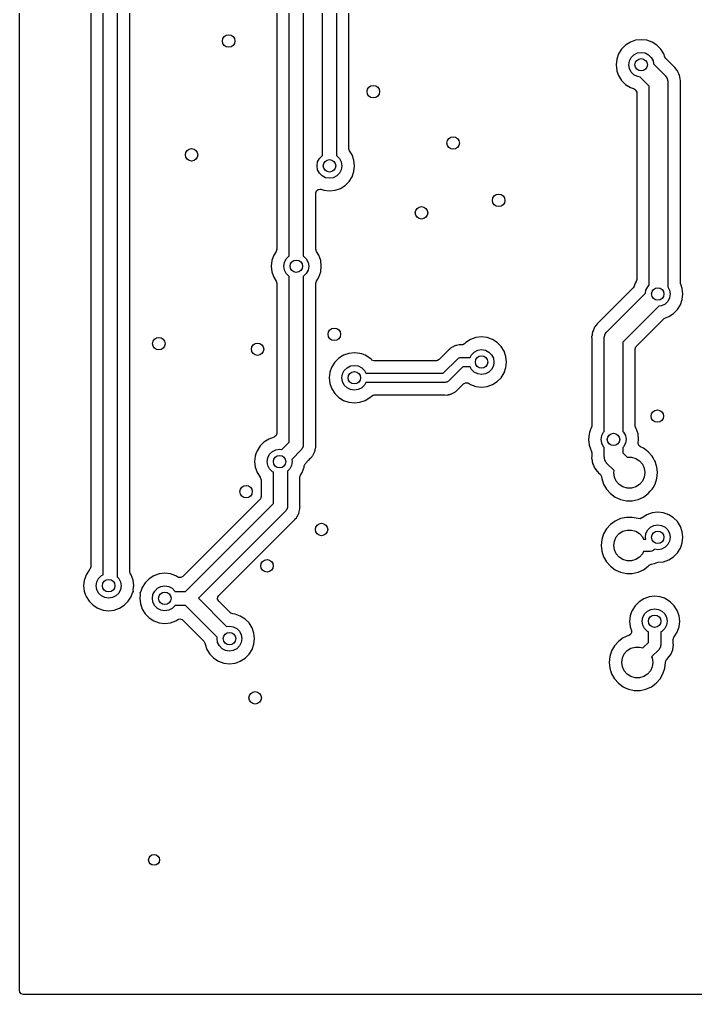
# Model space of a CAD drawing. Extents: x 0.23 to 2.97, y 0.23 to 2.17.
# Drawn here: x 0.23 to 1.085, y 0.23 to 1.463 of the extents above; entities that cross this region are included whole.
import ezdxf

# ---------------------------------------------------------------- set-up
doc = ezdxf.new("R2010")
doc.units = 0
doc.header["$MEASUREMENT"] = 0
doc.layers.add('BLACK', color=7, linetype='CONTINUOUS')

msp = doc.modelspace()

# ---------------------------------------------------------------- linework, layer by layer
at = {"layer": 'BLACK', "linetype": 'CONTINUOUS'}
for p, q in [((0.2297, 0.7469), (0.2297, 1.9688)), ((0.3357, 0.7608), (0.3357, 1.7149)), ((0.3199, 1.7136), (0.3199, 0.7709)), ((0.3534, 1.7112), (0.3534, 0.758)), ((0.3692, 0.7651), (0.3692, 1.7026)), ((0.5554, 1.607), (0.5554, 1.1725)), ((0.5711, 1.1639), (0.5711, 1.6083)), ((0.5889, 1.6046), (0.5889, 1.1639)), ((0.6131, 1.2909), (0.6131, 1.5933)), ((0.6309, 1.5896), (0.6309, 1.2909)), ((0.6466, 1.2995), (0.6466, 1.5811)), ((1.0028, 1.4344), (0.9968, 1.4307)), ((1.0095, 1.4368), (1.0028, 1.4344)), ((1.0028, 1.4344), (1.0028, 1.4344)), ((1.0165, 1.4376), (1.0095, 1.4368)), ((1.0095, 1.4368), (1.0095, 1.4368)), ((1.0095, 1.4368), (1.0095, 1.4368)), ((1.0236, 1.4368), (1.0165, 1.4376)), ((1.0303, 1.4344), (1.0236, 1.4368)), ((1.0363, 1.4307), (1.0303, 1.4344)), ((1.0303, 1.4344), (1.0303, 1.4344)), ((0.988, 1.4196), (0.9856, 1.4129)), ((0.9917, 1.4256), (0.988, 1.4196)), ((0.988, 1.4196), (0.988, 1.4196)), ((0.988, 1.4196), (0.988, 1.4196)), ((0.9968, 1.4307), (0.9917, 1.4256)), ((0.9917, 1.4256), (0.9917, 1.4256)), ((0.9968, 1.4307), (0.9968, 1.4307)), ((1.0038, 1.4151), (1.0073, 1.4186)), ((1.0073, 1.4186), (1.0117, 1.4208)), ((1.0117, 1.4208), (1.0165, 1.4216)), ((1.0165, 1.4216), (1.0214, 1.4208)), ((1.0214, 1.4208), (1.0258, 1.4186)), ((1.0258, 1.4186), (1.0293, 1.4151)), ((1.0413, 1.4256), (1.0363, 1.4307)), ((1.0363, 1.4307), (1.0363, 1.4307)), ((1.0451, 1.4196), (1.0413, 1.4256)), ((1.0413, 1.4256), (1.0413, 1.4256)), ((1.0465, 1.4156), (1.0451, 1.4196)), ((1.0451, 1.4196), (1.0451, 1.4196)), ((1.0451, 1.4196), (1.0451, 1.4196)), ((0.9856, 1.4129), (0.9848, 1.4059)), ((1.0008, 1.4059), (1.0016, 1.4107)), ((1.0016, 1.4107), (1.0038, 1.4151)), ((1.0293, 1.4151), (1.0315, 1.4107)), ((1.0315, 1.4107), (1.0321, 1.407)), ((1.0321, 1.407), (1.0469, 1.3922)), ((1.0477, 1.4137), (1.0465, 1.4156)), ((1.0574, 1.404), (1.0477, 1.4137)), ((0.9848, 1.4059), (0.9856, 1.3988)), ((0.9856, 1.3988), (0.9859, 1.3979)), ((0.9859, 1.3979), (0.988, 1.3921)), ((1.0016, 1.401), (1.0008, 1.4059)), ((1.0038, 1.3966), (1.0016, 1.401)), ((1.0073, 1.3931), (1.0038, 1.3966)), ((1.0575, 1.4039), (1.0574, 1.404)), ((1.0593, 1.4023), (1.0575, 1.4039)), ((1.0607, 1.4003), (1.0593, 1.4023)), ((1.0593, 1.4023), (1.0593, 1.4023)), ((1.0608, 1.4002), (1.0607, 1.4003)), ((1.0615, 1.3992), (1.0608, 1.4002)), ((1.0623, 1.3982), (1.0615, 1.3992)), ((1.0625, 1.3979), (1.0623, 1.3982)), ((1.0629, 1.3971), (1.0625, 1.3979)), ((1.0631, 1.3968), (1.0629, 1.3971)), ((1.064, 1.3945), (1.0631, 1.3968)), ((1.0641, 1.3943), (1.064, 1.3945)), ((1.0651, 1.3921), (1.0641, 1.3943)), ((0.988, 1.3921), (0.988, 1.3921)), ((0.988, 1.3921), (0.9917, 1.3861)), ((0.9917, 1.3861), (0.9917, 1.3861)), ((0.9917, 1.3861), (0.9968, 1.3811)), ((1.0117, 1.3909), (1.0073, 1.3931)), ((1.0154, 1.3903), (1.0117, 1.3909)), ((1.0267, 1.379), (1.0154, 1.3903)), ((1.0469, 1.3922), (1.0471, 1.3919)), ((1.0471, 1.3919), (1.0473, 1.3918)), ((1.0473, 1.3918), (1.0474, 1.3916)), ((1.0474, 1.3916), (1.0483, 1.3905)), ((1.0483, 1.3905), (1.0488, 1.3893)), ((1.0488, 1.3893), (1.0496, 1.3881)), ((1.0496, 1.3881), (1.0497, 1.3873)), ((1.0497, 1.3873), (1.05, 1.3866)), ((1.05, 1.3866), (1.0501, 1.3852)), ((1.0501, 1.3852), (1.0504, 1.3839)), ((1.0504, 1.3839), (1.0504, 1.125)), ((1.0651, 1.3917), (1.0651, 1.3921)), ((1.0654, 1.3909), (1.0651, 1.3917)), ((1.0655, 1.3905), (1.0654, 1.3909)), ((1.0658, 1.3881), (1.0655, 1.3905)), ((1.0658, 1.3879), (1.0658, 1.3881)), ((1.0663, 1.3855), (1.0658, 1.3879)), ((1.0661, 1.3831), (1.0663, 1.3855)), ((1.0661, 1.3829), (1.0661, 1.3831)), ((1.0661, 1.274), (1.0661, 1.3829)), ((0.9968, 1.3811), (0.9968, 1.3811)), ((0.9968, 1.3811), (1.0028, 1.3773)), ((1.0028, 1.3773), (1.0028, 1.3773)), ((1.0028, 1.3773), (1.0028, 1.3773)), ((1.0028, 1.3773), (1.0068, 1.3759)), ((1.0068, 1.3759), (1.0087, 1.3747)), ((1.0087, 1.3747), (1.0095, 1.3739)), ((1.0095, 1.3739), (1.0109, 1.3714)), ((1.0109, 1.3714), (1.011, 1.3704)), ((1.011, 1.3704), (1.011, 1.1342)), ((1.0267, 1.127), (1.0267, 1.379)), ((0.6474, 1.2968), (0.6466, 1.2995)), ((0.6506, 1.2918), (0.6474, 1.2968)), ((0.6063, 1.278), (0.607, 1.2829)), ((0.607, 1.2829), (0.6093, 1.2873)), ((0.6093, 1.2873), (0.6127, 1.2907)), ((0.6127, 1.2907), (0.6131, 1.2909)), ((0.6309, 1.2909), (0.6313, 1.2907)), ((0.6313, 1.2907), (0.6347, 1.2873)), ((0.6347, 1.2873), (0.637, 1.2829)), ((0.637, 1.2829), (0.6377, 1.278)), ((0.6529, 1.2851), (0.6506, 1.2918)), ((0.6506, 1.2918), (0.6506, 1.2918)), ((0.6506, 1.2918), (0.6506, 1.2918)), ((0.6537, 1.278), (0.6529, 1.2851)), ((0.607, 1.2731), (0.6063, 1.278)), ((0.6093, 1.2687), (0.607, 1.2731)), ((0.637, 1.2731), (0.6347, 1.2687)), ((0.6377, 1.278), (0.637, 1.2731)), ((0.6506, 1.2642), (0.6529, 1.2709)), ((0.6529, 1.2709), (0.6537, 1.278)), ((1.0661, 1.1304), (1.0661, 1.274)), ((0.6127, 1.2653), (0.6093, 1.2687)), ((0.6171, 1.263), (0.6127, 1.2653)), ((0.622, 1.2623), (0.6171, 1.263)), ((0.6269, 1.263), (0.622, 1.2623)), ((0.6313, 1.2653), (0.6269, 1.263)), ((0.6347, 1.2687), (0.6313, 1.2653)), ((0.6418, 1.2532), (0.6468, 1.2582)), ((0.6468, 1.2582), (0.6506, 1.2642)), ((0.6046, 1.2437), (0.6054, 1.2464)), ((0.6054, 1.2464), (0.6075, 1.2482)), ((0.6075, 1.2482), (0.6103, 1.2486)), ((0.6103, 1.2486), (0.6112, 1.2484)), ((0.6112, 1.2484), (0.6149, 1.2471)), ((0.6149, 1.2471), (0.622, 1.2463)), ((0.622, 1.2463), (0.6291, 1.2471)), ((0.6291, 1.2471), (0.6358, 1.2494)), ((0.6358, 1.2494), (0.6418, 1.2532)), ((0.6046, 1.1725), (0.6046, 1.2437)), ((0.5554, 1.1725), (0.5546, 1.1698)), ((0.6054, 1.1698), (0.6046, 1.1725)), ((0.5508, 1.1629), (0.5491, 1.1581)), ((0.5514, 1.1648), (0.5508, 1.1629)), ((0.5546, 1.1698), (0.5514, 1.1648)), ((0.5514, 1.1648), (0.5514, 1.1648)), ((0.565, 1.1559), (0.5673, 1.1603)), ((0.5673, 1.1603), (0.5707, 1.1637)), ((0.5707, 1.1637), (0.5711, 1.1639)), ((0.5889, 1.1639), (0.5893, 1.1637)), ((0.5893, 1.1637), (0.5927, 1.1603)), ((0.5927, 1.1603), (0.595, 1.1559)), ((0.6086, 1.1648), (0.6054, 1.1698)), ((0.6109, 1.1581), (0.6086, 1.1648)), ((0.6086, 1.1648), (0.6086, 1.1648)), ((0.6086, 1.1648), (0.6086, 1.1648)), ((0.5491, 1.1581), (0.5483, 1.151)), ((0.5483, 1.151), (0.5491, 1.1439)), ((0.5643, 1.151), (0.565, 1.1559)), ((0.565, 1.1461), (0.5643, 1.151)), ((0.595, 1.1559), (0.5957, 1.151)), ((0.5957, 1.151), (0.595, 1.1461)), ((0.6117, 1.151), (0.6109, 1.1581)), ((0.6109, 1.1439), (0.6117, 1.151)), ((0.5491, 1.1439), (0.5508, 1.1391)), ((0.5508, 1.1391), (0.5514, 1.1372)), ((0.5514, 1.1372), (0.5514, 1.1372)), ((0.5514, 1.1372), (0.5546, 1.1322)), ((0.5673, 1.1417), (0.565, 1.1461)), ((0.5707, 1.1383), (0.5673, 1.1417)), ((0.5711, 1.1381), (0.5707, 1.1383)), ((0.5711, 0.9286), (0.5711, 1.1381)), ((0.5893, 1.1383), (0.5889, 1.1381)), ((0.5889, 1.1381), (0.5889, 0.9249)), ((0.5927, 1.1417), (0.5893, 1.1383)), ((0.595, 1.1461), (0.5927, 1.1417)), ((0.6067, 1.1342), (0.6086, 1.1372)), ((0.6086, 1.1372), (0.6109, 1.1439)), ((0.5546, 1.1322), (0.5554, 1.1295)), ((0.5554, 1.1295), (0.5554, 0.9395)), ((0.6046, 1.1295), (0.6054, 1.1322)), ((0.6046, 1.0099), (0.6046, 1.1295)), ((0.6054, 1.1322), (0.6067, 1.1342)), ((1.0064, 1.1237), (0.9627, 1.08)), ((1.0075, 1.1256), (1.0064, 1.1237)), ((1.009, 1.1296), (1.0075, 1.1256)), ((1.0102, 1.1316), (1.009, 1.1296)), ((1.011, 1.1342), (1.0102, 1.1316)), ((1.0226, 1.1207), (1.0248, 1.1251)), ((1.0248, 1.1251), (1.0267, 1.127)), ((1.0504, 1.125), (1.0525, 1.1207)), ((1.0664, 1.1288), (1.0661, 1.1304)), ((1.0665, 1.1284), (1.0664, 1.1288)), ((1.0685, 1.1229), (1.0665, 1.1284)), ((1.0693, 1.1159), (1.0685, 1.1229)), ((0.9732, 1.0682), (1.022, 1.117)), ((1.022, 1.117), (1.0226, 1.1207)), ((1.0525, 1.111), (1.0503, 1.1066)), ((1.0525, 1.1207), (1.0533, 1.1159)), ((1.0533, 1.1159), (1.0525, 1.111)), ((1.0685, 1.1088), (1.0693, 1.1159)), ((1.0387, 1.1003), (0.9934, 1.055)), ((1.0424, 1.1009), (1.0387, 1.1003)), ((1.0468, 1.1031), (1.0424, 1.1009)), ((1.0503, 1.1066), (1.0468, 1.1031)), ((1.0623, 1.0961), (1.0661, 1.1021)), ((1.0661, 1.1021), (1.0685, 1.1088)), ((1.0454, 1.0847), (1.0472, 1.0859)), ((1.0472, 1.0859), (1.0513, 1.0873)), ((1.0513, 1.0873), (1.0573, 1.0911)), ((1.0573, 1.0911), (1.0623, 1.0961)), ((0.9572, 1.0731), (0.9569, 1.0728)), ((0.9576, 1.0739), (0.9572, 1.0731)), ((0.9578, 1.0742), (0.9576, 1.0739)), ((0.9593, 1.0762), (0.9578, 1.0742)), ((0.9578, 1.0742), (0.9578, 1.0742)), ((0.9594, 1.0763), (0.9593, 1.0762)), ((0.9607, 1.0783), (0.9594, 1.0763)), ((0.9626, 1.0799), (0.9607, 1.0783)), ((0.9607, 1.0783), (0.9607, 1.0783)), ((0.9627, 1.08), (0.9626, 1.0799)), ((1.0106, 1.0499), (1.0454, 1.0847)), ((0.8145, 1.0615), (0.8074, 1.0607)), ((0.8215, 1.0607), (0.8145, 1.0615)), ((0.9543, 1.0639), (0.9538, 1.0616)), ((0.9538, 1.0616), (0.9538, 1.0615)), ((0.9538, 1.0615), (0.9539, 1.0596)), ((0.9546, 1.0665), (0.9543, 1.0641)), ((0.9543, 1.0641), (0.9543, 1.0639)), ((0.9547, 1.0669), (0.9546, 1.0665)), ((0.9546, 1.0665), (0.9546, 1.0665)), ((0.9549, 1.0677), (0.9547, 1.0669)), ((0.955, 1.0681), (0.9549, 1.0677)), ((0.956, 1.0703), (0.955, 1.0681)), ((0.955, 1.0681), (0.955, 1.0681)), ((0.9561, 1.0705), (0.956, 1.0703)), ((0.9569, 1.0728), (0.9561, 1.0705)), ((0.9698, 1.0607), (0.9699, 1.062)), ((0.9699, 1.062), (0.9704, 1.0633)), ((0.9704, 1.0633), (0.9707, 1.0646)), ((0.9707, 1.0646), (0.9712, 1.0653)), ((0.9712, 1.0653), (0.9715, 1.0661)), ((0.9715, 1.0661), (0.9724, 1.0671)), ((0.9724, 1.0671), (0.9732, 1.0682)), ((0.7771, 1.0485), (0.7766, 1.0481)), ((0.7787, 1.0492), (0.7771, 1.0485)), ((0.7789, 1.0493), (0.7787, 1.0492)), ((0.7805, 1.0502), (0.7789, 1.0493)), ((0.7811, 1.0503), (0.7805, 1.0502)), ((0.7805, 1.0502), (0.7805, 1.0502)), ((0.7819, 1.0506), (0.7811, 1.0503)), ((0.7826, 1.0509), (0.7819, 1.0506)), ((0.7843, 1.0511), (0.7826, 1.0509)), ((0.7826, 1.0509), (0.7826, 1.0509)), ((0.7846, 1.0512), (0.7843, 1.0511)), ((0.7862, 1.0516), (0.7846, 1.0512)), ((0.7889, 1.0515), (0.7862, 1.0516)), ((0.7862, 1.0516), (0.7862, 1.0516)), ((0.7895, 1.0515), (0.7889, 1.0515)), ((0.7906, 1.0516), (0.7895, 1.0515)), ((0.793, 1.0529), (0.7906, 1.0516)), ((0.7947, 1.0546), (0.793, 1.0529)), ((0.8007, 1.0584), (0.7947, 1.0546)), ((0.7947, 1.0546), (0.7947, 1.0546)), ((0.7947, 1.0546), (0.7947, 1.0546)), ((0.8074, 1.0607), (0.8007, 1.0584)), ((0.8007, 1.0584), (0.8007, 1.0584)), ((0.8074, 1.0607), (0.8074, 1.0607)), ((0.8074, 1.0607), (0.8074, 1.0607)), ((0.8271, 1.0588), (0.8215, 1.0607)), ((0.8282, 1.0584), (0.8271, 1.0588)), ((0.8343, 1.0546), (0.8282, 1.0584)), ((0.8282, 1.0584), (0.8282, 1.0584)), ((0.8393, 1.0496), (0.8343, 1.0546)), ((0.8343, 1.0546), (0.8343, 1.0546)), ((0.8431, 1.0436), (0.8393, 1.0496)), ((0.8393, 1.0496), (0.8393, 1.0496)), ((0.9539, 1.0596), (0.954, 1.0591)), ((0.954, 1.0591), (0.954, 1.0589)), ((0.954, 1.0589), (0.954, 0.9486)), ((0.9697, 1.0604), (0.9698, 1.0607)), ((0.9698, 1.0602), (0.9697, 1.0604)), ((0.9697, 1.0599), (0.9698, 1.0602)), ((0.9697, 0.942), (0.9697, 1.0599)), ((0.9934, 1.055), (0.9934, 0.942)), ((1.0091, 1.0464), (1.0099, 1.0491)), ((1.0099, 1.0491), (1.0106, 1.0499)), ((0.6398, 1.0384), (0.6338, 1.0347)), ((0.6465, 1.0408), (0.6398, 1.0384)), ((0.6398, 1.0384), (0.6398, 1.0384)), ((0.6535, 1.0416), (0.6465, 1.0408)), ((0.6465, 1.0408), (0.6465, 1.0408)), ((0.6465, 1.0408), (0.6465, 1.0408)), ((0.6606, 1.0408), (0.6535, 1.0416)), ((0.6628, 1.04), (0.6606, 1.0408)), ((0.6673, 1.0384), (0.6628, 1.04)), ((0.6733, 1.0347), (0.6673, 1.0384)), ((0.6673, 1.0384), (0.6673, 1.0384)), ((0.7715, 1.0435), (0.761, 1.033)), ((0.7721, 1.0442), (0.7715, 1.0435)), ((0.7725, 1.0447), (0.7721, 1.0442)), ((0.7738, 1.0458), (0.7725, 1.0447)), ((0.7725, 1.0447), (0.7725, 1.0447)), ((0.774, 1.046), (0.7738, 1.0458)), ((0.7753, 1.0472), (0.774, 1.046)), ((0.7759, 1.0476), (0.7753, 1.0472)), ((0.7766, 1.0481), (0.7759, 1.0476)), ((0.8, 1.0357), (0.8017, 1.0391)), ((0.8017, 1.0391), (0.8052, 1.0425)), ((0.8052, 1.0425), (0.8096, 1.0448)), ((0.8096, 1.0448), (0.8145, 1.0455)), ((0.8145, 1.0455), (0.8194, 1.0448)), ((0.8194, 1.0448), (0.8237, 1.0425)), ((0.8237, 1.0425), (0.8272, 1.0391)), ((0.8272, 1.0391), (0.8295, 1.0347)), ((0.8454, 1.0369), (0.8431, 1.0436)), ((0.8431, 1.0436), (0.8431, 1.0436)), ((0.8431, 1.0436), (0.8431, 1.0436)), ((0.8462, 1.0298), (0.8454, 1.0369)), ((1.0091, 1.01), (1.0091, 1.0464)), ((0.6287, 1.0296), (0.625, 1.0236)), ((0.6338, 1.0347), (0.6287, 1.0296)), ((0.6287, 1.0296), (0.6287, 1.0296)), ((0.6338, 1.0347), (0.6338, 1.0347)), ((0.6443, 1.0226), (0.6487, 1.0248)), ((0.6487, 1.0248), (0.6535, 1.0256)), ((0.6535, 1.0256), (0.6584, 1.0248)), ((0.6584, 1.0248), (0.6628, 1.0226)), ((0.675, 1.033), (0.6733, 1.0347)), ((0.6733, 1.0347), (0.6733, 1.0347)), ((0.6733, 1.0347), (0.6733, 1.0347)), ((0.6758, 1.0323), (0.675, 1.033)), ((0.6785, 1.0315), (0.6758, 1.0323)), ((0.7575, 1.0315), (0.6785, 1.0315)), ((0.7586, 1.0316), (0.7575, 1.0315)), ((0.761, 1.033), (0.7586, 1.0316)), ((0.7661, 1.0158), (0.7843, 1.034)), ((0.7909, 1.0239), (0.7727, 1.0057)), ((0.7843, 1.034), (0.785, 1.0344)), ((0.785, 1.0344), (0.7855, 1.0349)), ((0.7855, 1.0349), (0.7863, 1.0351)), ((0.7863, 1.0351), (0.787, 1.0355)), ((0.787, 1.0355), (0.7877, 1.0355)), ((0.7877, 1.0355), (0.7885, 1.0357)), ((0.7885, 1.0357), (0.8, 1.0357)), ((0.8, 1.0239), (0.7909, 1.0239)), ((0.8017, 1.0205), (0.8, 1.0239)), ((0.8295, 1.0249), (0.8272, 1.0205)), ((0.8295, 1.0347), (0.8302, 1.0298)), ((0.8302, 1.0298), (0.8295, 1.0249)), ((0.8454, 1.0227), (0.8462, 1.0298)), ((0.6226, 1.0169), (0.6218, 1.0099)), ((0.6247, 1.0227), (0.6226, 1.0169)), ((0.625, 1.0236), (0.6247, 1.0227)), ((0.625, 1.0236), (0.625, 1.0236)), ((0.6378, 1.0099), (0.6386, 1.0147)), ((0.6386, 1.0147), (0.6408, 1.0191)), ((0.6408, 1.0191), (0.6443, 1.0226)), ((0.6628, 1.0226), (0.6663, 1.0191)), ((0.6663, 1.0191), (0.668, 1.0158)), ((0.668, 1.0158), (0.7661, 1.0158)), ((0.8052, 1.0171), (0.8017, 1.0205)), ((0.8096, 1.0148), (0.8052, 1.0171)), ((0.8145, 1.0141), (0.8096, 1.0148)), ((0.8194, 1.0148), (0.8145, 1.0141)), ((0.8237, 1.0171), (0.8194, 1.0148)), ((0.8272, 1.0205), (0.8237, 1.0171)), ((0.8393, 1.01), (0.8431, 1.016)), ((0.8431, 1.016), (0.8454, 1.0227)), ((0.6046, 0.9319), (0.6046, 1.0099)), ((0.6218, 1.0099), (0.6226, 1.0028)), ((0.6226, 1.0028), (0.6243, 0.9981)), ((0.6386, 1.005), (0.6378, 1.0099)), ((0.6408, 1.0006), (0.6386, 1.005)), ((0.6443, 0.9971), (0.6408, 1.0006)), ((0.6663, 1.0006), (0.6628, 0.9971)), ((0.668, 1.004), (0.6663, 1.0006)), ((0.7685, 1.004), (0.668, 1.004)), ((0.7693, 1.0042), (0.7685, 1.004)), ((0.7701, 1.0042), (0.7693, 1.0042)), ((0.7707, 1.0045), (0.7701, 1.0042)), ((0.7715, 1.0047), (0.7707, 1.0045)), ((0.772, 1.0053), (0.7715, 1.0047)), ((0.7727, 1.0057), (0.772, 1.0053)), ((0.7855, 0.9961), (0.7917, 1.0024)), ((0.7917, 1.0024), (0.7941, 1.0037)), ((0.7941, 1.0037), (0.7969, 1.0035)), ((0.7969, 1.0035), (0.7978, 1.003)), ((0.7978, 1.003), (0.8007, 1.0012)), ((0.8007, 1.0012), (0.8074, 0.9989)), ((0.8215, 0.9989), (0.8282, 1.0012)), ((0.8282, 1.0012), (0.8343, 1.005)), ((0.8343, 1.005), (0.8393, 1.01)), ((1.0091, 0.9486), (1.0091, 1.01)), ((0.6243, 0.9981), (0.625, 0.9961)), ((0.625, 0.9961), (0.625, 0.9961)), ((0.625, 0.9961), (0.6287, 0.9901)), ((0.6287, 0.9901), (0.6287, 0.9901)), ((0.6287, 0.9901), (0.6338, 0.9851)), ((0.6487, 0.9949), (0.6443, 0.9971)), ((0.6535, 0.9941), (0.6487, 0.9949)), ((0.6584, 0.9949), (0.6535, 0.9941)), ((0.6628, 0.9971), (0.6584, 0.9949)), ((0.675, 0.9867), (0.6774, 0.9881)), ((0.6774, 0.9881), (0.6785, 0.9882)), ((0.6785, 0.9882), (0.7682, 0.9882)), ((0.7682, 0.9882), (0.7708, 0.9881)), ((0.7708, 0.9881), (0.7718, 0.9883)), ((0.7718, 0.9883), (0.7725, 0.9885)), ((0.7725, 0.9885), (0.7727, 0.9886)), ((0.7727, 0.9886), (0.7729, 0.9886)), ((0.7729, 0.9886), (0.7744, 0.9888)), ((0.7744, 0.9888), (0.7751, 0.9891)), ((0.7751, 0.9891), (0.7759, 0.9893)), ((0.7759, 0.9893), (0.7766, 0.9895)), ((0.7766, 0.9895), (0.7781, 0.9904)), ((0.7781, 0.9904), (0.7783, 0.9905)), ((0.7783, 0.9905), (0.7799, 0.9912)), ((0.7799, 0.9912), (0.7805, 0.9916)), ((0.7805, 0.9916), (0.7812, 0.9921)), ((0.7812, 0.9921), (0.7818, 0.9924)), ((0.7818, 0.9924), (0.783, 0.9937)), ((0.783, 0.9937), (0.7832, 0.9938)), ((0.7832, 0.9938), (0.7845, 0.9949)), ((0.7845, 0.9949), (0.7849, 0.9955)), ((0.7849, 0.9955), (0.7855, 0.9961)), ((0.8074, 0.9989), (0.8145, 0.9981)), ((0.8145, 0.9981), (0.8215, 0.9989)), ((0.6338, 0.9851), (0.6338, 0.9851)), ((0.6338, 0.9851), (0.6398, 0.9813)), ((0.6398, 0.9813), (0.6398, 0.9813)), ((0.6398, 0.9813), (0.6398, 0.9813)), ((0.6398, 0.9813), (0.6465, 0.9789)), ((0.6465, 0.9789), (0.6535, 0.9781)), ((0.6535, 0.9781), (0.6606, 0.9789)), ((0.6606, 0.9789), (0.6673, 0.9813)), ((0.6673, 0.9813), (0.6733, 0.9851)), ((0.6733, 0.9851), (0.675, 0.9867)), ((0.5554, 0.9395), (0.5546, 0.9368)), ((0.9506, 0.9389), (0.9498, 0.9319)), ((0.9512, 0.9406), (0.9506, 0.9389)), ((0.953, 0.9456), (0.9512, 0.9406)), ((0.9532, 0.946), (0.953, 0.9456)), ((0.954, 0.9486), (0.9532, 0.946)), ((0.9666, 0.9367), (0.9688, 0.9411)), ((0.9688, 0.9411), (0.9697, 0.942)), ((0.9934, 0.942), (0.9943, 0.9411)), ((0.9943, 0.9411), (0.9965, 0.9367)), ((1.0099, 0.946), (1.0091, 0.9486)), ((1.0101, 0.9456), (1.0099, 0.946)), ((1.0125, 0.9389), (1.0101, 0.9456)), ((1.0133, 0.9319), (1.0125, 0.9389)), ((0.5391, 0.9286), (0.5341, 0.9236)), ((0.5452, 0.9324), (0.5391, 0.9286)), ((0.5391, 0.9286), (0.5391, 0.9286)), ((0.5521, 0.9348), (0.5452, 0.9324)), ((0.5452, 0.9324), (0.5452, 0.9324)), ((0.5525, 0.935), (0.5521, 0.9348)), ((0.5546, 0.9368), (0.5525, 0.935)), ((0.5617, 0.9192), (0.5711, 0.9286)), ((0.6046, 0.9262), (0.6046, 0.9319)), ((0.6046, 0.926), (0.6046, 0.9262)), ((0.6048, 0.9242), (0.6046, 0.926)), ((0.9498, 0.9319), (0.9506, 0.9248)), ((0.9658, 0.9319), (0.9666, 0.9367)), ((0.9666, 0.927), (0.9658, 0.9319)), ((0.9688, 0.9226), (0.9666, 0.927)), ((0.9965, 0.927), (0.9943, 0.9226)), ((0.9965, 0.9367), (0.9973, 0.9319)), ((0.9973, 0.9319), (0.9965, 0.927)), ((1.0127, 0.9269), (1.0128, 0.9275)), ((1.0135, 0.9242), (1.0127, 0.9269)), ((1.0128, 0.9275), (1.0133, 0.9319)), ((0.529, 0.9137), (0.528, 0.9109)), ((0.5303, 0.9176), (0.529, 0.9137)), ((0.5341, 0.9236), (0.5303, 0.9176)), ((0.5303, 0.9176), (0.5303, 0.9176)), ((0.5341, 0.9236), (0.5341, 0.9236)), ((0.5439, 0.9087), (0.5462, 0.9131)), ((0.5462, 0.9131), (0.5497, 0.9166)), ((0.5497, 0.9166), (0.554, 0.9188)), ((0.554, 0.9188), (0.5589, 0.9196)), ((0.5589, 0.9196), (0.5617, 0.9192)), ((0.5863, 0.9187), (0.5742, 0.9066)), ((0.5866, 0.9193), (0.5863, 0.9187)), ((0.5872, 0.9197), (0.5866, 0.9193)), ((0.5876, 0.9208), (0.5872, 0.9197)), ((0.5883, 0.9218), (0.5876, 0.9208)), ((0.5884, 0.9225), (0.5883, 0.9218)), ((0.5887, 0.9231), (0.5884, 0.9225)), ((0.5889, 0.9249), (0.5887, 0.9231)), ((0.6014, 0.9123), (0.6021, 0.914)), ((0.6021, 0.914), (0.6022, 0.9142)), ((0.6022, 0.9142), (0.6031, 0.9158)), ((0.6031, 0.9158), (0.6033, 0.9166)), ((0.6033, 0.9166), (0.6035, 0.9173)), ((0.6035, 0.9173), (0.6038, 0.918)), ((0.6038, 0.918), (0.6041, 0.9198)), ((0.6041, 0.9198), (0.6042, 0.92)), ((0.6042, 0.92), (0.6046, 0.9218)), ((0.6046, 0.9226), (0.6047, 0.9234)), ((0.6046, 0.9218), (0.6046, 0.9226)), ((0.6046, 0.9218), (0.6046, 0.9218)), ((0.6047, 0.9238), (0.6048, 0.9242)), ((0.6047, 0.9234), (0.6047, 0.9238)), ((0.6048, 0.9242), (0.6048, 0.9242)), ((0.9506, 0.9248), (0.9523, 0.92)), ((0.9523, 0.92), (0.953, 0.9181)), ((0.953, 0.9181), (0.953, 0.9181)), ((0.953, 0.9181), (0.9532, 0.9177)), ((0.9532, 0.9177), (0.954, 0.9151)), ((0.954, 0.9151), (0.954, 0.9108)), ((0.9697, 0.9217), (0.9688, 0.9226)), ((0.9697, 0.9099), (0.9697, 0.9217)), ((0.9943, 0.9226), (0.9934, 0.9217)), ((0.9934, 0.9217), (0.9934, 0.9148)), ((0.9934, 0.9148), (0.9988, 0.9093)), ((1.0157, 0.9224), (1.0135, 0.9242)), ((1.0194, 0.9207), (1.0157, 0.9224)), ((1.0254, 0.9163), (1.0194, 0.9207)), ((1.0194, 0.9207), (1.0194, 0.9207)), ((1.0304, 0.9108), (1.0254, 0.9163)), ((0.528, 0.9109), (0.5272, 0.9038)), ((0.5272, 0.9038), (0.528, 0.8968)), ((0.5432, 0.9038), (0.5439, 0.9087)), ((0.5439, 0.899), (0.5432, 0.9038)), ((0.5747, 0.9038), (0.5739, 0.899)), ((0.5742, 0.9066), (0.5747, 0.9038)), ((0.59, 0.8986), (0.5911, 0.9012)), ((0.5911, 0.9012), (0.5915, 0.9016)), ((0.5915, 0.9016), (0.5951, 0.9052)), ((0.5951, 0.9052), (0.5956, 0.9056)), ((0.5956, 0.9056), (0.5958, 0.9058)), ((0.5956, 0.9056), (0.5956, 0.9056)), ((0.5958, 0.9058), (0.5977, 0.9078)), ((0.5958, 0.9058), (0.5958, 0.9058)), ((0.5977, 0.9078), (0.5985, 0.9086)), ((0.5985, 0.9086), (0.5987, 0.9088)), ((0.5987, 0.9088), (0.5988, 0.909)), ((0.5988, 0.909), (0.6001, 0.9103)), ((0.6001, 0.9103), (0.6005, 0.911)), ((0.6005, 0.911), (0.6009, 0.9117)), ((0.6009, 0.9117), (0.6014, 0.9123)), ((0.954, 0.9106), (0.9538, 0.9082)), ((0.9538, 0.9082), (0.9543, 0.9058)), ((0.954, 0.9108), (0.954, 0.9106)), ((0.9543, 0.9058), (0.9543, 0.9056)), ((0.9543, 0.9056), (0.9546, 0.9032)), ((0.9546, 0.9032), (0.9547, 0.9028)), ((0.9547, 0.9028), (0.9549, 0.902)), ((0.9549, 0.902), (0.955, 0.9016)), ((0.955, 0.9016), (0.955, 0.9016)), ((0.955, 0.9016), (0.956, 0.8994)), ((0.97, 0.9085), (0.9697, 0.9099)), ((0.97, 0.9072), (0.97, 0.9085)), ((0.9704, 0.9064), (0.97, 0.9072)), ((0.9705, 0.9056), (0.9704, 0.9064)), ((0.9712, 0.9044), (0.9705, 0.9056)), ((0.9718, 0.9032), (0.9712, 0.9044)), ((0.9727, 0.9021), (0.9718, 0.9032)), ((0.9728, 0.9019), (0.9727, 0.9021)), ((0.9729, 0.9018), (0.9728, 0.9019)), ((0.9732, 0.9015), (0.9729, 0.9018)), ((0.9822, 0.8925), (0.9732, 0.9015)), ((0.9988, 0.9093), (1.0043, 0.9093)), ((1.0043, 0.9093), (1.0097, 0.9078)), ((1.0097, 0.9078), (1.0144, 0.9047)), ((1.0144, 0.9047), (1.0181, 0.9005)), ((1.0181, 0.9005), (1.0204, 0.8954)), ((1.0317, 0.9086), (1.0304, 0.9108)), ((1.0304, 0.9108), (1.0304, 0.9108)), ((1.034, 0.9045), (1.0317, 0.9086)), ((1.0341, 0.9044), (1.034, 0.9045)), ((1.0361, 0.8982), (1.0341, 0.9044)), ((1.0341, 0.9044), (1.0341, 0.9044)), ((0.528, 0.8968), (0.5299, 0.8914)), ((0.5299, 0.8914), (0.5303, 0.8901)), ((0.5303, 0.8901), (0.5303, 0.8901)), ((0.5303, 0.8901), (0.5341, 0.8841)), ((0.5462, 0.8946), (0.5439, 0.899)), ((0.5497, 0.8911), (0.5462, 0.8946)), ((0.5511, 0.8903), (0.5497, 0.8911)), ((0.5511, 0.851), (0.5511, 0.8903)), ((0.5717, 0.8946), (0.5689, 0.8918)), ((0.5689, 0.8918), (0.5689, 0.8473)), ((0.5739, 0.899), (0.5717, 0.8946)), ((0.5854, 0.8867), (0.5875, 0.8901)), ((0.5875, 0.8901), (0.5898, 0.8968)), ((0.5898, 0.8968), (0.5899, 0.8969)), ((0.5899, 0.8969), (0.59, 0.8986)), ((0.956, 0.8994), (0.9561, 0.8992)), ((0.9561, 0.8992), (0.9565, 0.8982)), ((0.9565, 0.8982), (0.9569, 0.8969)), ((0.9569, 0.8969), (0.9572, 0.8966)), ((0.9572, 0.8966), (0.9576, 0.8958)), ((0.9576, 0.8958), (0.9578, 0.8955)), ((0.9578, 0.8955), (0.9578, 0.8955)), ((0.9578, 0.8955), (0.9593, 0.8936)), ((0.9593, 0.8936), (0.9594, 0.8934)), ((0.9594, 0.8934), (0.9607, 0.8914)), ((0.9607, 0.8914), (0.9607, 0.8914)), ((0.9607, 0.8914), (0.9611, 0.8912)), ((0.9611, 0.8912), (0.9626, 0.8898)), ((0.9626, 0.8898), (0.9627, 0.8897)), ((0.9627, 0.8897), (0.965, 0.8874)), ((0.9819, 0.8899), (0.9822, 0.8925)), ((0.9827, 0.8843), (0.9819, 0.8899)), ((1.0204, 0.8954), (1.0212, 0.8899)), ((1.0212, 0.8899), (1.0204, 0.8843)), ((1.0364, 0.8973), (1.0361, 0.8982)), ((1.0372, 0.8899), (1.0364, 0.8973)), ((1.0364, 0.8824), (1.0372, 0.8899)), ((0.5341, 0.8841), (0.5343, 0.8839)), ((0.5343, 0.8839), (0.5342, 0.8838)), ((0.5342, 0.8838), (0.5352, 0.8819)), ((0.5352, 0.8819), (0.5354, 0.8808)), ((0.5354, 0.8808), (0.5354, 0.8596)), ((0.5846, 0.8841), (0.5854, 0.8867)), ((0.5846, 0.8486), (0.5846, 0.8841)), ((0.965, 0.8874), (0.965, 0.8874)), ((0.965, 0.8874), (0.9664, 0.8849)), ((0.9664, 0.8849), (0.9665, 0.8844)), ((0.9665, 0.8844), (0.9667, 0.8824)), ((0.9667, 0.8824), (0.9667, 0.8824)), ((0.9667, 0.8824), (0.969, 0.8754)), ((0.985, 0.8792), (0.9827, 0.8843)), ((0.9887, 0.875), (0.985, 0.8792)), ((1.0181, 0.8792), (1.0144, 0.875)), ((1.0204, 0.8843), (1.0181, 0.8792)), ((1.0341, 0.8754), (1.0364, 0.8824)), ((0.969, 0.8754), (0.969, 0.8754)), ((0.969, 0.8754), (0.9727, 0.8689)), ((0.9727, 0.8689), (0.9727, 0.8689)), ((0.9727, 0.8689), (0.9777, 0.8634)), ((0.9934, 0.872), (0.9887, 0.875)), ((0.9987, 0.8704), (0.9934, 0.872)), ((1.0043, 0.8704), (0.9987, 0.8704)), ((1.0097, 0.872), (1.0043, 0.8704)), ((1.0144, 0.875), (1.0097, 0.872)), ((1.0254, 0.8634), (1.028, 0.8663)), ((1.028, 0.8663), (1.0304, 0.8689)), ((1.0304, 0.8689), (1.0315, 0.8708)), ((1.0304, 0.8689), (1.0304, 0.8689)), ((1.0315, 0.8708), (1.0341, 0.8754)), ((0.5339, 0.8561), (0.4363, 0.7584)), ((0.5346, 0.8569), (0.5339, 0.8561)), ((0.5354, 0.8596), (0.5346, 0.8569)), ((0.9777, 0.8634), (0.9837, 0.859)), ((0.9837, 0.859), (0.9837, 0.859)), ((0.9837, 0.859), (0.9856, 0.8582)), ((0.9856, 0.8582), (0.9905, 0.856)), ((0.9905, 0.856), (0.9978, 0.8544)), ((0.9978, 0.8544), (1.0053, 0.8544)), ((1.0053, 0.8544), (1.0126, 0.856)), ((1.0126, 0.856), (1.0194, 0.859)), ((1.0194, 0.859), (1.0254, 0.8634)), ((1.0194, 0.859), (1.0194, 0.859)), ((1.0194, 0.859), (1.0194, 0.859)), ((1.0194, 0.859), (1.0194, 0.859)), ((0.4399, 0.7397), (0.5511, 0.851)), ((0.5663, 0.8411), (0.4561, 0.7309)), ((0.5666, 0.8416), (0.5663, 0.8411)), ((0.5672, 0.8421), (0.5666, 0.8416)), ((0.5676, 0.8432), (0.5672, 0.8421)), ((0.5683, 0.8441), (0.5676, 0.8432)), ((0.5684, 0.8448), (0.5683, 0.8441)), ((0.5687, 0.8455), (0.5684, 0.8448)), ((0.5689, 0.8473), (0.5687, 0.8455)), ((0.5831, 0.8382), (0.5833, 0.8389)), ((0.5833, 0.8389), (0.5835, 0.8397)), ((0.5835, 0.8397), (0.5838, 0.8404)), ((0.5838, 0.8404), (0.5841, 0.8422)), ((0.5841, 0.8422), (0.5842, 0.8424)), ((0.5842, 0.8424), (0.5846, 0.8442)), ((0.5846, 0.8484), (0.5846, 0.8486)), ((0.5847, 0.8472), (0.5846, 0.8484)), ((0.5846, 0.845), (0.5847, 0.8458)), ((0.5846, 0.8442), (0.5846, 0.845)), ((0.5846, 0.8442), (0.5846, 0.8442)), ((0.5848, 0.8465), (0.5847, 0.8472)), ((0.5847, 0.8458), (0.5848, 0.8465)), ((0.5847, 0.8458), (0.5847, 0.8458)), ((1.0305, 0.8391), (1.0238, 0.8367)), ((1.0375, 0.8399), (1.0305, 0.8391)), ((1.0305, 0.8391), (1.0305, 0.8391)), ((1.0305, 0.8391), (1.0305, 0.8391)), ((1.0446, 0.8391), (1.0375, 0.8399)), ((1.0513, 0.8367), (1.0446, 0.8391)), ((0.5454, 0.7979), (0.5751, 0.8276)), ((0.5751, 0.8276), (0.5756, 0.828)), ((0.5756, 0.828), (0.5758, 0.8282)), ((0.5756, 0.828), (0.5756, 0.828)), ((0.5758, 0.8282), (0.5777, 0.8302)), ((0.5758, 0.8282), (0.5758, 0.8282)), ((0.5777, 0.8302), (0.5785, 0.831)), ((0.5785, 0.831), (0.5787, 0.8312)), ((0.5787, 0.8312), (0.5788, 0.8314)), ((0.5788, 0.8314), (0.5801, 0.8327)), ((0.5801, 0.8327), (0.5805, 0.8334)), ((0.5805, 0.8334), (0.5809, 0.8341)), ((0.5809, 0.8341), (0.5814, 0.8347)), ((0.5814, 0.8347), (0.5821, 0.8364)), ((0.5821, 0.8364), (0.5822, 0.8366)), ((0.5822, 0.8366), (0.5831, 0.8382)), ((0.9837, 0.8287), (0.9777, 0.8243)), ((0.9905, 0.8318), (0.9837, 0.8287)), ((0.9837, 0.8287), (0.9837, 0.8287)), ((0.9978, 0.8333), (0.9905, 0.8318)), ((1.0053, 0.8333), (0.9978, 0.8333)), ((1.0126, 0.8318), (1.0053, 0.8333)), ((1.0127, 0.8317), (1.0126, 0.8318)), ((1.0128, 0.8317), (1.0127, 0.8317)), ((1.0153, 0.8316), (1.0128, 0.8317)), ((1.0128, 0.8317), (1.0128, 0.8317)), ((1.0128, 0.8317), (1.0128, 0.8317)), ((1.0175, 0.8328), (1.0153, 0.8316)), ((1.0176, 0.8328), (1.0175, 0.8328)), ((1.0177, 0.8329), (1.0176, 0.8328)), ((1.0178, 0.8329), (1.0177, 0.8329)), ((1.0177, 0.8329), (1.0177, 0.8329)), ((1.0238, 0.8367), (1.0178, 0.8329)), ((1.0178, 0.8329), (1.0178, 0.8329)), ((1.0238, 0.8367), (1.0238, 0.8367)), ((1.0573, 0.8329), (1.0513, 0.8367)), ((1.0513, 0.8367), (1.0513, 0.8367)), ((1.0623, 0.8279), (1.0573, 0.8329)), ((1.0573, 0.8329), (1.0573, 0.8329)), ((1.0661, 0.8219), (1.0623, 0.8279)), ((1.0623, 0.8279), (1.0623, 0.8279)), ((0.9727, 0.8188), (0.969, 0.8124)), ((0.9777, 0.8243), (0.9727, 0.8188)), ((0.9727, 0.8188), (0.9727, 0.8188)), ((0.9887, 0.8127), (0.9934, 0.8158)), ((0.9934, 0.8158), (0.9987, 0.8173)), ((0.9987, 0.8173), (1.0043, 0.8173)), ((1.0043, 0.8173), (1.0097, 0.8158)), ((1.0097, 0.8158), (1.0144, 0.8127)), ((1.0226, 0.813), (1.0248, 0.8174)), ((1.0248, 0.8174), (1.0283, 0.8209)), ((1.0283, 0.8209), (1.0327, 0.8231)), ((1.0327, 0.8231), (1.0375, 0.8239)), ((1.0375, 0.8239), (1.0424, 0.8231)), ((1.0424, 0.8231), (1.0468, 0.8209)), ((1.0468, 0.8209), (1.0503, 0.8174)), ((1.0503, 0.8174), (1.0525, 0.813)), ((1.0685, 0.8152), (1.0661, 0.8219)), ((1.0661, 0.8219), (1.0661, 0.8219)), ((1.0661, 0.8219), (1.0661, 0.8219)), ((1.0693, 0.8081), (1.0685, 0.8152)), ((0.9667, 0.8053), (0.9659, 0.7979)), ((0.969, 0.8124), (0.9667, 0.8053)), ((0.969, 0.8124), (0.969, 0.8124)), ((0.9819, 0.7979), (0.9827, 0.8034)), ((0.9827, 0.8034), (0.985, 0.8085)), ((0.985, 0.8085), (0.9887, 0.8127)), ((1.0144, 0.8127), (1.0181, 0.8085)), ((1.0181, 0.8085), (1.0194, 0.8057)), ((1.0194, 0.8057), (1.0222, 0.8057)), ((1.0218, 0.8081), (1.0226, 0.813)), ((1.0222, 0.8057), (1.0218, 0.8081)), ((1.0525, 0.8033), (1.0503, 0.7989)), ((1.0525, 0.813), (1.0533, 0.8081)), ((1.0533, 0.8081), (1.0525, 0.8033)), ((1.0685, 0.8011), (1.0693, 0.8081)), ((0.5279, 0.7804), (0.5454, 0.7979)), ((0.9659, 0.7979), (0.9667, 0.7904)), ((0.9667, 0.7904), (0.969, 0.7834)), ((0.9827, 0.7923), (0.9819, 0.7979)), ((0.985, 0.7872), (0.9827, 0.7923)), ((1.0194, 0.79), (1.0181, 0.7872)), ((1.0273, 0.79), (1.0194, 0.79)), ((1.0285, 0.7903), (1.0273, 0.79)), ((1.0299, 0.7904), (1.0285, 0.7903)), ((1.0302, 0.7907), (1.0299, 0.7904)), ((1.0307, 0.7908), (1.0302, 0.7907)), ((1.0317, 0.7916), (1.0307, 0.7908)), ((1.0328, 0.7923), (1.0317, 0.7916)), ((1.0336, 0.793), (1.0328, 0.7923)), ((1.0375, 0.7924), (1.0336, 0.793)), ((1.0424, 0.7932), (1.0375, 0.7924)), ((1.0468, 0.7954), (1.0424, 0.7932)), ((1.0503, 0.7989), (1.0468, 0.7954)), ((1.0623, 0.7884), (1.0661, 0.7944)), ((1.0661, 0.7944), (1.067, 0.797)), ((1.067, 0.797), (1.0685, 0.8011)), ((0.4819, 0.7344), (0.5279, 0.7804)), ((0.969, 0.7834), (0.969, 0.7834)), ((0.969, 0.7834), (0.9727, 0.7769)), ((0.9887, 0.783), (0.985, 0.7872)), ((0.9934, 0.78), (0.9887, 0.783)), ((0.9987, 0.7784), (0.9934, 0.78)), ((1.0043, 0.7784), (0.9987, 0.7784)), ((1.0097, 0.78), (1.0043, 0.7784)), ((1.0144, 0.783), (1.0097, 0.78)), ((1.0181, 0.7872), (1.0144, 0.783)), ((1.0379, 0.7765), (1.0446, 0.7772)), ((1.0446, 0.7772), (1.0513, 0.7796)), ((1.0513, 0.7796), (1.0573, 0.7834)), ((1.0573, 0.7834), (1.0623, 0.7884)), ((0.3177, 0.7666), (0.314, 0.7606)), ((0.3185, 0.7673), (0.3177, 0.7666)), ((0.3177, 0.7666), (0.3177, 0.7666)), ((0.3191, 0.7682), (0.3185, 0.7673)), ((0.3199, 0.7709), (0.3191, 0.7682)), ((0.3699, 0.7625), (0.3692, 0.7651)), ((0.9727, 0.7769), (0.9727, 0.7769)), ((0.9727, 0.7769), (0.9777, 0.7714)), ((0.9777, 0.7714), (0.9837, 0.767)), ((0.9837, 0.767), (0.9837, 0.767)), ((0.9837, 0.767), (0.9845, 0.7666)), ((0.9845, 0.7666), (0.9905, 0.764)), ((1.0126, 0.764), (1.0194, 0.767)), ((1.0194, 0.767), (1.0254, 0.7714)), ((1.0194, 0.767), (1.0194, 0.767)), ((1.0194, 0.767), (1.0194, 0.767)), ((1.0194, 0.767), (1.0194, 0.767)), ((1.0254, 0.7714), (1.0266, 0.7727)), ((1.0266, 0.7727), (1.029, 0.7742)), ((1.029, 0.7742), (1.0297, 0.7743)), ((1.0297, 0.7743), (1.0334, 0.7748)), ((1.0334, 0.7748), (1.0366, 0.7761)), ((1.0366, 0.7761), (1.0379, 0.7765)), ((0.3116, 0.7539), (0.3108, 0.7469)), ((0.3122, 0.7556), (0.3116, 0.7539)), ((0.314, 0.7606), (0.3122, 0.7556)), ((0.314, 0.7606), (0.314, 0.7606)), ((0.3276, 0.7517), (0.3298, 0.7561)), ((0.3298, 0.7561), (0.3333, 0.7596)), ((0.3333, 0.7596), (0.3357, 0.7608)), ((0.3534, 0.758), (0.3553, 0.7561)), ((0.3553, 0.7561), (0.3575, 0.7517)), ((0.3704, 0.7618), (0.3699, 0.7625)), ((0.3711, 0.7606), (0.3704, 0.7618)), ((0.3735, 0.7539), (0.3711, 0.7606)), ((0.3743, 0.7469), (0.3735, 0.7539)), ((0.3938, 0.7557), (0.3888, 0.7506)), ((0.3998, 0.7594), (0.3938, 0.7557)), ((0.3938, 0.7557), (0.3938, 0.7557)), ((0.4065, 0.7618), (0.3998, 0.7594)), ((0.3998, 0.7594), (0.3998, 0.7594)), ((0.4136, 0.7626), (0.4065, 0.7618)), ((0.4065, 0.7618), (0.4065, 0.7618)), ((0.4065, 0.7618), (0.4065, 0.7618)), ((0.4207, 0.7618), (0.4136, 0.7626)), ((0.4274, 0.7594), (0.4207, 0.7618)), ((0.4301, 0.7577), (0.4274, 0.7594)), ((0.431, 0.7573), (0.4301, 0.7577)), ((0.4338, 0.7571), (0.431, 0.7573)), ((0.4363, 0.7584), (0.4338, 0.7571)), ((0.9905, 0.764), (0.9978, 0.7624)), ((0.9978, 0.7624), (1.0053, 0.7624)), ((1.0053, 0.7624), (1.0126, 0.764)), ((0.2297, 0.2347), (0.2297, 0.7469)), ((0.3108, 0.7469), (0.3116, 0.7398)), ((0.3268, 0.7469), (0.3276, 0.7517)), ((0.3276, 0.742), (0.3268, 0.7469)), ((0.3298, 0.7376), (0.3276, 0.742)), ((0.3575, 0.742), (0.3553, 0.7376)), ((0.3575, 0.7517), (0.3583, 0.7469)), ((0.3583, 0.7469), (0.3575, 0.742)), ((0.3737, 0.7419), (0.3743, 0.7469)), ((0.3737, 0.7416), (0.3737, 0.7419)), ((0.3741, 0.7398), (0.3737, 0.7416)), ((0.385, 0.7446), (0.3833, 0.7397)), ((0.3888, 0.7506), (0.385, 0.7446)), ((0.3888, 0.7506), (0.3888, 0.7506)), ((0.3986, 0.7357), (0.4009, 0.7401)), ((0.4009, 0.7401), (0.4043, 0.7436)), ((0.4043, 0.7436), (0.4087, 0.7458)), ((0.4087, 0.7458), (0.4136, 0.7466)), ((0.4136, 0.7466), (0.4185, 0.7458)), ((0.4185, 0.7458), (0.4229, 0.7436)), ((0.4229, 0.7436), (0.4263, 0.7401)), ((0.4263, 0.7401), (0.4265, 0.7397)), ((0.3116, 0.7398), (0.3129, 0.7362)), ((0.3129, 0.7362), (0.314, 0.7331)), ((0.314, 0.7331), (0.314, 0.7331)), ((0.314, 0.7331), (0.3177, 0.7271)), ((0.3333, 0.7341), (0.3298, 0.7376)), ((0.3377, 0.7319), (0.3333, 0.7341)), ((0.3425, 0.7311), (0.3377, 0.7319)), ((0.3474, 0.7319), (0.3425, 0.7311)), ((0.3518, 0.7341), (0.3474, 0.7319)), ((0.3553, 0.7376), (0.3518, 0.7341)), ((0.3673, 0.7271), (0.3697, 0.7309)), ((0.3697, 0.7309), (0.3709, 0.7328)), ((0.3709, 0.7328), (0.3711, 0.7331)), ((0.3711, 0.7331), (0.3728, 0.738)), ((0.3711, 0.7331), (0.3711, 0.7331)), ((0.3711, 0.7331), (0.3711, 0.7331)), ((0.3728, 0.738), (0.3741, 0.7398)), ((0.3824, 0.7358), (0.3819, 0.7309)), ((0.3819, 0.7309), (0.3827, 0.7238)), ((0.3833, 0.7397), (0.382, 0.7379)), ((0.382, 0.7379), (0.3825, 0.7361)), ((0.3825, 0.7361), (0.3824, 0.7358)), ((0.3979, 0.7309), (0.3986, 0.7357)), ((0.3986, 0.726), (0.3979, 0.7309)), ((0.4265, 0.7397), (0.4399, 0.7397)), ((0.4561, 0.7309), (0.4919, 0.6951)), ((0.4805, 0.7298), (0.4807, 0.7326)), ((0.4819, 0.7274), (0.4805, 0.7298)), ((0.4807, 0.7326), (0.4819, 0.7344)), ((1.0198, 0.7304), (1.0138, 0.7266)), ((1.0265, 0.7328), (1.0198, 0.7304)), ((1.0198, 0.7304), (1.0198, 0.7304)), ((1.0335, 0.7336), (1.0265, 0.7328)), ((1.0265, 0.7328), (1.0265, 0.7328)), ((1.0265, 0.7328), (1.0265, 0.7328)), ((1.0406, 0.7328), (1.0335, 0.7336)), ((1.0461, 0.7309), (1.0406, 0.7328)), ((1.0473, 0.7304), (1.0461, 0.7309)), ((1.0533, 0.7266), (1.0473, 0.7304)), ((1.0473, 0.7304), (1.0473, 0.7304)), ((0.3177, 0.7271), (0.3177, 0.7271)), ((0.3177, 0.7271), (0.3228, 0.7221)), ((0.3228, 0.7221), (0.3228, 0.7221)), ((0.3228, 0.7221), (0.3288, 0.7183)), ((0.3288, 0.7183), (0.3288, 0.7183)), ((0.3288, 0.7183), (0.3288, 0.7183)), ((0.3288, 0.7183), (0.3355, 0.7159)), ((0.3355, 0.7159), (0.3425, 0.7151)), ((0.3425, 0.7151), (0.3496, 0.7159)), ((0.3496, 0.7159), (0.3563, 0.7183)), ((0.3563, 0.7183), (0.3623, 0.7221)), ((0.3623, 0.7221), (0.3673, 0.7271)), ((0.3827, 0.7238), (0.3835, 0.7214)), ((0.3835, 0.7214), (0.385, 0.7171)), ((0.385, 0.7171), (0.385, 0.7171)), ((0.385, 0.7171), (0.3888, 0.7111)), ((0.4009, 0.7216), (0.3986, 0.726)), ((0.4043, 0.7181), (0.4009, 0.7216)), ((0.4087, 0.7159), (0.4043, 0.7181)), ((0.4136, 0.7151), (0.4087, 0.7159)), ((0.4185, 0.7159), (0.4136, 0.7151)), ((0.4229, 0.7181), (0.4185, 0.7159)), ((0.4263, 0.7216), (0.4229, 0.7181)), ((0.4265, 0.722), (0.4263, 0.7216)), ((0.4399, 0.722), (0.4265, 0.722)), ((0.48, 0.6818), (0.4399, 0.722)), ((0.4967, 0.7126), (0.4819, 0.7274)), ((1.005, 0.7156), (1.0039, 0.7126)), ((1.0087, 0.7216), (1.005, 0.7156)), ((1.005, 0.7156), (1.005, 0.7156)), ((1.0138, 0.7266), (1.0087, 0.7216)), ((1.0087, 0.7216), (1.0087, 0.7216)), ((1.0138, 0.7266), (1.0138, 0.7266)), ((1.0243, 0.7146), (1.0287, 0.7168)), ((1.0287, 0.7168), (1.0335, 0.7176)), ((1.0335, 0.7176), (1.0384, 0.7168)), ((1.0384, 0.7168), (1.0428, 0.7146)), ((1.0583, 0.7216), (1.0533, 0.7266)), ((1.0533, 0.7266), (1.0533, 0.7266)), ((1.0621, 0.7156), (1.0583, 0.7216)), ((1.0583, 0.7216), (1.0583, 0.7216)), ((1.0645, 0.7089), (1.0621, 0.7156)), ((1.0621, 0.7156), (1.0621, 0.7156)), ((1.0621, 0.7156), (1.0621, 0.7156)), ((0.3888, 0.7111), (0.3888, 0.7111)), ((0.3888, 0.7111), (0.3938, 0.7061)), ((0.3938, 0.7061), (0.3938, 0.7061)), ((0.3938, 0.7061), (0.3998, 0.7023)), ((0.4274, 0.7023), (0.43, 0.704)), ((0.43, 0.704), (0.4301, 0.704)), ((0.4301, 0.704), (0.4328, 0.7048)), ((0.4328, 0.7048), (0.4355, 0.704)), ((0.4355, 0.704), (0.4363, 0.7033)), ((0.4363, 0.7033), (0.463, 0.6765)), ((0.497, 0.7122), (0.4967, 0.7126)), ((0.4996, 0.7112), (0.497, 0.7122)), ((0.5025, 0.7108), (0.4996, 0.7112)), ((0.5092, 0.7085), (0.5025, 0.7108)), ((0.5025, 0.7108), (0.5025, 0.7108)), ((0.5152, 0.7047), (0.5092, 0.7085)), ((0.5092, 0.7085), (0.5092, 0.7085)), ((0.5203, 0.6997), (0.5152, 0.7047)), ((0.5152, 0.7047), (0.5152, 0.7047)), ((1.0026, 0.7089), (1.0018, 0.7019)), ((1.0039, 0.7126), (1.0026, 0.7089)), ((1.0178, 0.7019), (1.0186, 0.7067)), ((1.0186, 0.7067), (1.0208, 0.7111)), ((1.0208, 0.7111), (1.0243, 0.7146)), ((1.0428, 0.7146), (1.0463, 0.7111)), ((1.0463, 0.7111), (1.0485, 0.7067)), ((1.0485, 0.7067), (1.0493, 0.7019)), ((1.0653, 0.7019), (1.0645, 0.7089)), ((0.3998, 0.7023), (0.3998, 0.7023)), ((0.3998, 0.7023), (0.3998, 0.7023)), ((0.3998, 0.7023), (0.4065, 0.6999)), ((0.4065, 0.6999), (0.4136, 0.6991)), ((0.4136, 0.6991), (0.4207, 0.6999)), ((0.4207, 0.6999), (0.4274, 0.7023)), ((0.4919, 0.6951), (0.4955, 0.6957)), ((0.4955, 0.6957), (0.5003, 0.6949)), ((0.5003, 0.6949), (0.5047, 0.6926)), ((0.5047, 0.6926), (0.5082, 0.6892)), ((0.524, 0.6937), (0.5203, 0.6997)), ((0.5203, 0.6997), (0.5203, 0.6997)), ((0.5264, 0.687), (0.524, 0.6937)), ((0.524, 0.6937), (0.524, 0.6937)), ((0.524, 0.6937), (0.524, 0.6937)), ((1.0018, 0.7019), (1.0026, 0.6948)), ((1.0026, 0.6948), (1.003, 0.6937)), ((1.003, 0.6937), (1.0042, 0.6903)), ((1.0186, 0.697), (1.0178, 0.7019)), ((1.0208, 0.6926), (1.0186, 0.697)), ((1.0243, 0.6891), (1.0208, 0.6926)), ((1.0463, 0.6926), (1.0428, 0.6891)), ((1.0485, 0.697), (1.0463, 0.6926)), ((1.0493, 0.7019), (1.0485, 0.697)), ((1.0621, 0.6881), (1.0645, 0.6948)), ((1.0645, 0.6948), (1.0653, 0.7019)), ((0.4797, 0.6799), (0.48, 0.6818)), ((0.4805, 0.675), (0.4797, 0.6799)), ((0.5082, 0.6892), (0.5104, 0.6848)), ((0.5104, 0.6848), (0.5112, 0.6799)), ((0.5112, 0.6799), (0.5104, 0.675)), ((0.5272, 0.6799), (0.5264, 0.687)), ((0.5264, 0.6728), (0.5272, 0.6799)), ((0.9937, 0.6807), (0.9877, 0.6763)), ((1.0005, 0.6838), (0.9937, 0.6807)), ((0.9937, 0.6807), (0.9937, 0.6807)), ((1.0006, 0.6838), (1.0005, 0.6838)), ((1.0005, 0.6838), (1.0005, 0.6838)), ((1.0008, 0.6838), (1.0006, 0.6838)), ((1.0006, 0.6838), (1.0006, 0.6838)), ((1.003, 0.685), (1.0008, 0.6839)), ((1.0008, 0.6839), (1.0008, 0.6838)), ((1.0044, 0.6875), (1.003, 0.685)), ((1.0042, 0.6903), (1.0044, 0.6875)), ((1.0257, 0.6884), (1.0243, 0.6891)), ((1.0257, 0.6751), (1.0257, 0.6884)), ((1.0428, 0.6891), (1.0414, 0.6884)), ((1.0414, 0.6884), (1.0414, 0.6719)), ((1.0572, 0.6789), (1.058, 0.6816)), ((1.0572, 0.6736), (1.0572, 0.6789)), ((1.058, 0.6816), (1.0583, 0.682)), ((1.0583, 0.6821), (1.0621, 0.6881)), ((1.0583, 0.682), (1.0583, 0.6821)), ((1.0583, 0.6821), (1.0583, 0.6821)), ((1.0583, 0.6821), (1.0583, 0.6821)), ((1.0583, 0.6821), (1.0583, 0.6821)), ((1.0621, 0.6881), (1.0621, 0.6881)), ((1.0621, 0.6881), (1.0621, 0.6881)), ((0.463, 0.6765), (0.4644, 0.6741)), ((0.4644, 0.6741), (0.4645, 0.6736)), ((0.4645, 0.6736), (0.4646, 0.6728)), ((0.4646, 0.6728), (0.4646, 0.6728)), ((0.4646, 0.6728), (0.4669, 0.6661)), ((0.4669, 0.6661), (0.4669, 0.6661)), ((0.4669, 0.6661), (0.4707, 0.6601)), ((0.4827, 0.6706), (0.4805, 0.675)), ((0.4862, 0.6672), (0.4827, 0.6706)), ((0.4906, 0.6649), (0.4862, 0.6672)), ((0.5047, 0.6672), (0.5003, 0.6649)), ((0.5082, 0.6706), (0.5047, 0.6672)), ((0.5104, 0.675), (0.5082, 0.6706)), ((0.5203, 0.6601), (0.524, 0.6661)), ((0.524, 0.6661), (0.5264, 0.6728)), ((0.9827, 0.6708), (0.979, 0.6644)), ((0.9877, 0.6763), (0.9827, 0.6708)), ((0.9827, 0.6708), (0.9827, 0.6708)), ((0.9987, 0.6647), (1.0034, 0.6678)), ((1.0034, 0.6678), (1.0087, 0.6693)), ((1.0087, 0.6693), (1.0143, 0.6693)), ((1.0143, 0.6693), (1.0186, 0.6681)), ((1.0186, 0.6681), (1.0257, 0.6751)), ((1.0391, 0.6663), (1.0297, 0.6569)), ((1.0398, 0.6674), (1.0391, 0.6663)), ((1.0406, 0.6684), (1.0398, 0.6674)), ((1.0407, 0.6689), (1.0406, 0.6684)), ((1.041, 0.6693), (1.0407, 0.6689)), ((1.0411, 0.6706), (1.041, 0.6693)), ((1.0414, 0.6719), (1.0411, 0.6706)), ((1.0566, 0.6661), (1.0574, 0.6719)), ((1.0566, 0.6657), (1.0566, 0.6661)), ((1.0566, 0.6661), (1.0566, 0.6661)), ((1.0572, 0.6732), (1.0572, 0.6736)), ((1.0574, 0.6719), (1.0572, 0.6732)), ((1.0574, 0.6719), (1.0574, 0.6719)), ((0.4707, 0.6601), (0.4707, 0.6601)), ((0.4707, 0.6601), (0.4757, 0.6551)), ((0.4757, 0.6551), (0.4757, 0.6551)), ((0.4757, 0.6551), (0.4817, 0.6513)), ((0.4955, 0.6642), (0.4906, 0.6649)), ((0.5003, 0.6649), (0.4955, 0.6642)), ((0.5092, 0.6513), (0.5152, 0.6551)), ((0.5152, 0.6551), (0.5203, 0.6601)), ((0.9767, 0.6573), (0.9759, 0.6499)), ((0.979, 0.6644), (0.9767, 0.6573)), ((0.979, 0.6644), (0.979, 0.6644)), ((0.9919, 0.6499), (0.9927, 0.6554)), ((0.9927, 0.6554), (0.995, 0.6605)), ((0.995, 0.6605), (0.9987, 0.6647)), ((1.0297, 0.6569), (1.0304, 0.6554)), ((1.0304, 0.6554), (1.0312, 0.6499)), ((1.0486, 0.6535), (1.049, 0.6539)), ((1.049, 0.6539), (1.0493, 0.6541)), ((1.0493, 0.6541), (1.0504, 0.655)), ((1.0504, 0.655), (1.0542, 0.6599)), ((1.0542, 0.6599), (1.0566, 0.6657)), ((0.4817, 0.6513), (0.4817, 0.6513)), ((0.4817, 0.6513), (0.4817, 0.6513)), ((0.4817, 0.6513), (0.4884, 0.649)), ((0.4884, 0.649), (0.4955, 0.6482)), ((0.4955, 0.6482), (0.5025, 0.649)), ((0.5025, 0.649), (0.505, 0.6499)), ((0.505, 0.6499), (0.5092, 0.6513)), ((0.9759, 0.6499), (0.9767, 0.6424)), ((0.9767, 0.6424), (0.979, 0.6354)), ((0.9927, 0.6443), (0.9919, 0.6499)), ((0.995, 0.6392), (0.9927, 0.6443)), ((1.0304, 0.6443), (1.0281, 0.6392)), ((1.0312, 0.6499), (1.0304, 0.6443)), ((1.0441, 0.6354), (1.0464, 0.6424)), ((1.0464, 0.6424), (1.0472, 0.6499)), ((1.0472, 0.6501), (1.048, 0.6527)), ((1.0472, 0.65), (1.0472, 0.6501)), ((1.0472, 0.6501), (1.0472, 0.6501)), ((1.0472, 0.6501), (1.0472, 0.6501)), ((1.0472, 0.6499), (1.0472, 0.65)), ((1.0472, 0.6499), (1.0472, 0.6499)), ((1.048, 0.6527), (1.0486, 0.6535)), ((0.979, 0.6354), (0.979, 0.6354)), ((0.979, 0.6354), (0.9827, 0.6289)), ((0.9987, 0.635), (0.995, 0.6392)), ((1.0034, 0.632), (0.9987, 0.635)), ((1.0087, 0.6304), (1.0034, 0.632)), ((1.0143, 0.6304), (1.0087, 0.6304)), ((1.0197, 0.632), (1.0143, 0.6304)), ((1.0244, 0.635), (1.0197, 0.632)), ((1.0281, 0.6392), (1.0244, 0.635)), ((1.0404, 0.6289), (1.0441, 0.6354)), ((0.9827, 0.6289), (0.9827, 0.6289)), ((0.9827, 0.6289), (0.9877, 0.6234)), ((0.9877, 0.6234), (0.9937, 0.619)), ((0.9937, 0.619), (0.9937, 0.619)), ((0.9937, 0.619), (0.9956, 0.6182)), ((0.9956, 0.6182), (1.0005, 0.616)), ((1.0226, 0.616), (1.0294, 0.619)), ((1.0294, 0.619), (1.0354, 0.6234)), ((1.0294, 0.619), (1.0294, 0.619)), ((1.0294, 0.619), (1.0294, 0.619)), ((1.0294, 0.619), (1.0294, 0.619)), ((1.0354, 0.6234), (1.0404, 0.6289)), ((1.0005, 0.616), (1.0078, 0.6144)), ((1.0078, 0.6144), (1.0153, 0.6144)), ((1.0153, 0.6144), (1.0226, 0.616)), ((0.2302, 0.2326), (0.2297, 0.2347)), ((0.232, 0.2305), (0.2302, 0.2326)), ((0.2347, 0.2297), (0.232, 0.2305)), ((2.9653, 0.2297), (0.2347, 0.2297))]:
    msp.add_line(p, q, dxfattribs=at)
at = {"layer": 'BLACK'}
for centre, radius in [((0.4945, 1.4359), 0.00787), ((1.0165, 1.4059), 0.00787), ((0.6775, 1.3719), 0.00787), ((0.7785, 1.3069), 0.00787), ((0.4475, 1.2919), 0.00787), ((0.622, 1.278), 0.00787), ((0.8362, 1.2343), 0.00787), ((0.7385, 1.2185), 0.00787), ((0.58, 1.151), 0.00787), ((1.0375, 1.1159), 0.00787), ((0.406, 1.053), 0.00787), ((0.6281, 1.0649), 0.00787), ((0.531, 1.046), 0.00787), ((0.8145, 1.0298), 0.00787), ((0.6535, 1.0099), 0.00787), ((1.037, 0.9614), 0.00787), ((0.9815, 0.9319), 0.00787), ((0.5589, 0.9038), 0.00787), ((0.5165, 0.8659), 0.00787), ((0.612, 0.818), 0.00787), ((1.0375, 0.8081), 0.00787), ((0.543, 0.772), 0.00787), ((0.3425, 0.7469), 0.00787), ((0.4136, 0.7309), 0.00787), ((1.0335, 0.7019), 0.00787), ((0.4955, 0.6799), 0.00787), ((0.528, 0.605), 0.00787), ((0.4, 0.4), 0.00689)]:
    msp.add_circle(centre, radius, dxfattribs=at)

doc.saveas('drawing.dxf')
